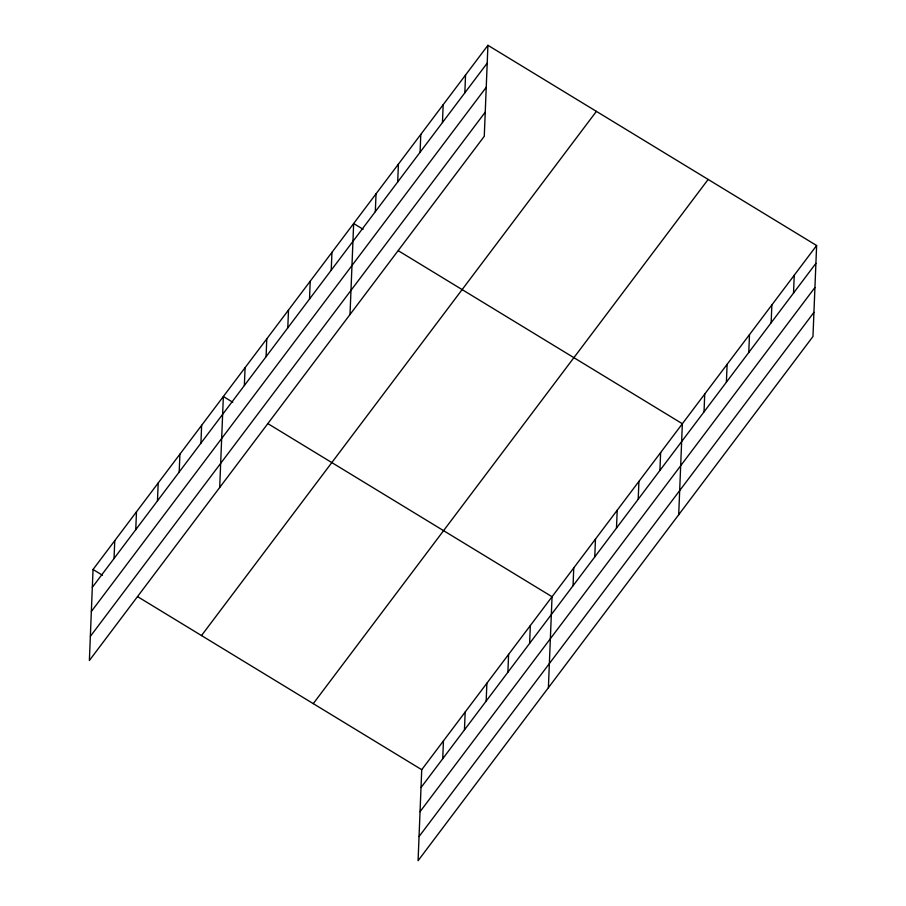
<?xml version="1.0" encoding="UTF-8"?>
<svg xmlns="http://www.w3.org/2000/svg" width="906" height="906" viewBox="0 0 906 906"><rect width="100%" height="100%" fill="white"/><g stroke="black" fill="none" stroke-linecap="round" stroke-linejoin="round"><path stroke-width="1.36" d="M487.926 45.3L93.035 569.489L89.377 660.485L484.268 136.296L487.926 45.3L816.623 245.515L812.965 336.511L418.074 860.7L421.732 769.704L816.623 245.515M114.043 558.515L114.756 540.667M135.753 529.682L136.478 511.833M157.474 500.848L158.188 483M179.195 472.015L179.909 454.166M200.917 443.193L201.63 425.344M219.694 487.507L223.352 396.511L232.785 402.253M244.348 385.526L245.073 367.677M266.07 356.692L266.783 338.844M287.791 327.87L288.504 310.022M309.512 299.037L310.226 281.188M331.222 270.203L331.947 252.355M350.01 314.518L353.657 223.522L363.091 229.275M375.322 211.664L376.035 193.816M397.7 181.97L398.414 164.122M420.078 152.265L420.792 134.416M442.456 122.559L443.17 104.711M464.835 92.854L465.548 75.005M442.728 758.718L443.453 740.87M464.45 729.896L465.174 712.048M486.171 701.063L486.884 683.215M507.892 672.229L508.606 654.381M529.614 643.396L530.327 625.548M548.39 687.722L552.048 596.726L268.153 423.804M573.045 585.74L573.758 567.892M594.766 556.907L595.48 539.059M616.488 528.073L617.201 510.225M638.198 499.251L638.923 481.403M659.919 470.418L660.633 452.57M678.707 514.733L682.354 423.736L398.459 250.815M704.019 411.879L704.732 394.031M726.397 382.173L727.11 364.325M748.775 352.479L749.489 334.631M771.142 322.774L771.867 304.926M793.52 293.068L794.245 275.22M92.321 587.337L487.202 63.148M91.347 611.482L486.239 87.282M90.351 636.352L485.242 112.151M201.506 635.559L596.397 111.37M313.261 703.634L708.152 179.445M421.018 787.552L815.898 263.363M420.044 811.697L814.936 287.496M419.048 836.566L813.928 312.366M93.035 569.489L102.469 575.242M137.837 596.782L421.732 769.704"/></g></svg>
